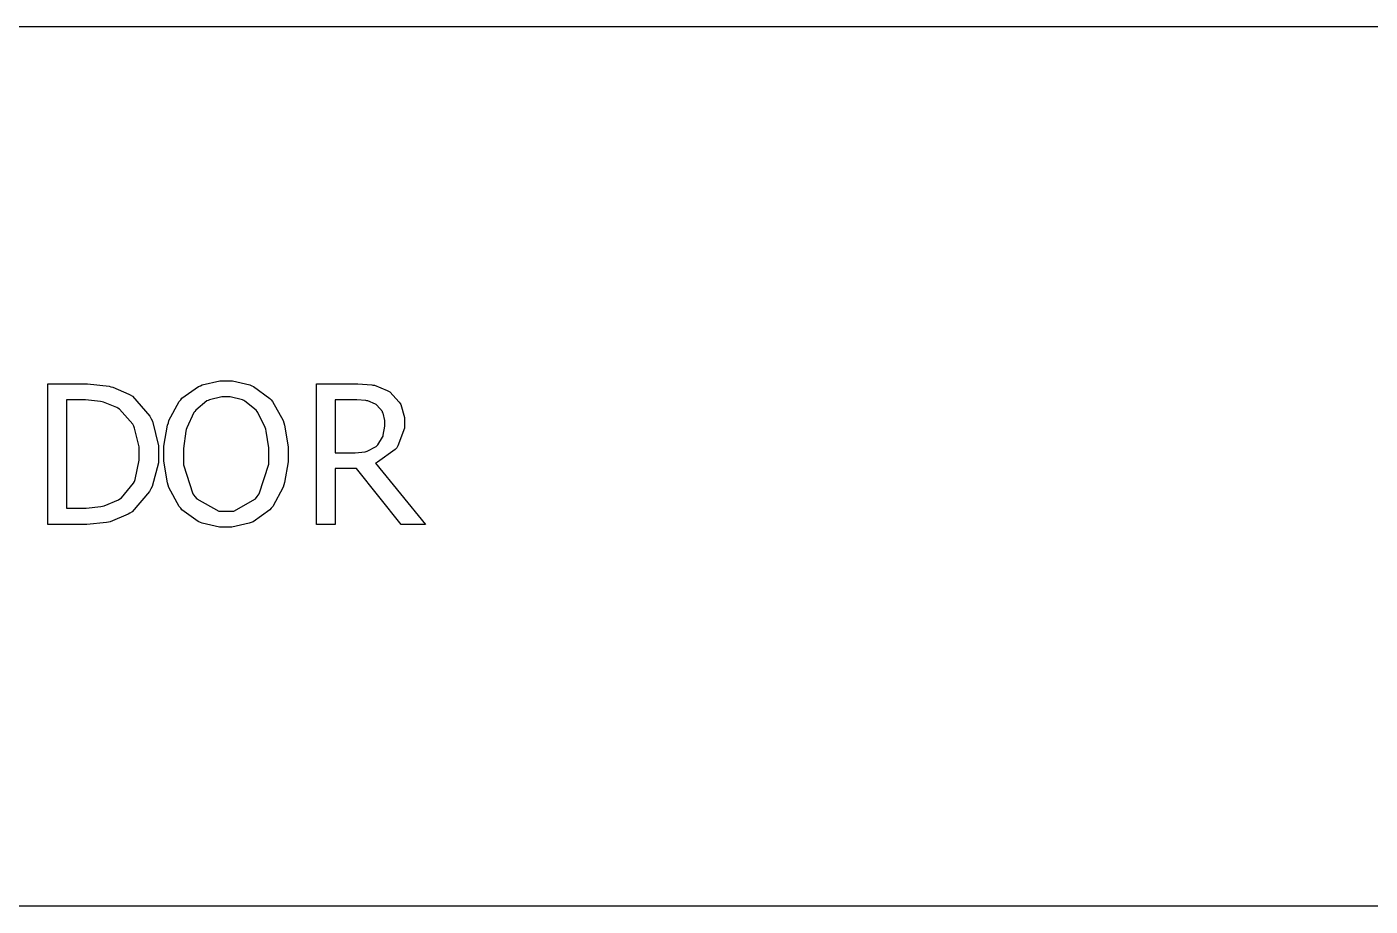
# Model space of a CAD drawing. Header units: millimetres. Extents: x 1974 to 2560, y 1429 to 1567.
# Drawn here: x 2503.157 to 2504.771, y 1521.395 to 1522.451 of the extents above; entities that cross this region are included whole.
import ezdxf

# ---------------------------------------------------------------- set-up
doc = ezdxf.new("R2010")
doc.units = ezdxf.units.MM
doc.layers.add('TEXTO', color=4, linetype='Continuous')

msp = doc.modelspace()

# ---------------------------------------------------------------- linework, layer by layer
at = {"layer": 'TEXTO', "color": 0}
for p, q in [((2507.7976, 1522.4505), (2478.9131, 1522.4505)), ((2503.1819, 1521.853), (2503.1819, 1522.0219)), ((2503.1819, 1522.0219), (2503.2204, 1522.0219)), ((2503.2204, 1522.0219), (2503.2296, 1522.0219)), ((2503.2296, 1522.0219), (2503.2554, 1522.019)), ((2503.2554, 1522.019), (2503.2577, 1522.0184)), ((2503.2577, 1522.0184), (2503.2598, 1522.0178)), ((2503.3431, 1522.0045), (2503.3629, 1522.0186)), ((2503.3629, 1522.0186), (2503.3652, 1522.0196)), ((2503.3652, 1522.0196), (2503.3674, 1522.0207)), ((2503.3674, 1522.0207), (2503.3887, 1522.0255)), ((2503.3887, 1522.0255), (2503.396, 1522.0255)), ((2503.396, 1522.0255), (2503.4037, 1522.0255)), ((2503.4037, 1522.0255), (2503.4245, 1522.0205)), ((2503.4245, 1522.0205), (2503.427, 1522.0195)), ((2503.427, 1522.0195), (2503.4292, 1522.0185)), ((2503.4292, 1522.0185), (2503.4487, 1522.0043)), ((2503.5048, 1521.853), (2503.5048, 1522.0219)), ((2503.5048, 1522.0219), (2503.5485, 1522.0219)), ((2503.5485, 1522.0219), (2503.5544, 1522.0219)), ((2503.5544, 1522.0219), (2503.5711, 1522.0207)), ((2503.5711, 1522.0207), (2503.5726, 1522.0204)), ((2503.5726, 1522.0204), (2503.5743, 1522.0202)), ((2503.5743, 1522.0202), (2503.5897, 1522.014)), ((2503.2216, 1522.0027), (2503.2042, 1522.0027)), ((2503.2042, 1522.0027), (2503.2042, 1521.8723)), ((2503.2273, 1522.0027), (2503.2216, 1522.0027)), ((2503.2452, 1522.0007), (2503.2273, 1522.0027)), ((2503.2598, 1522.0178), (2503.2793, 1522.0096)), ((2503.2793, 1522.0096), (2503.2808, 1522.0086)), ((2503.2808, 1522.0086), (2503.2835, 1522.0068)), ((2503.2835, 1522.0068), (2503.3045, 1521.9829)), ((2503.3398, 1522.0007), (2503.3416, 1522.0025)), ((2503.3416, 1522.0025), (2503.3431, 1522.0045)), ((2503.3761, 1522.0026), (2503.3746, 1522.0018)), ((2503.3908, 1522.0061), (2503.3761, 1522.0026)), ((2503.396, 1522.0061), (2503.3908, 1522.0061)), ((2503.4009, 1522.0061), (2503.396, 1522.0061)), ((2503.4158, 1522.0025), (2503.4009, 1522.0061)), ((2503.4173, 1522.0017), (2503.4158, 1522.0025)), ((2503.4487, 1522.0043), (2503.4503, 1522.0025)), ((2503.4503, 1522.0025), (2503.4518, 1522.0007)), ((2503.4503, 1522.0025), (2503.4503, 1522.0025)), ((2503.5495, 1522.0027), (2503.5271, 1522.0027)), ((2503.5271, 1522.0027), (2503.5271, 1521.9389)), ((2503.5532, 1522.0027), (2503.5495, 1522.0027)), ((2503.5641, 1522.0017), (2503.5532, 1522.0027)), ((2503.5897, 1522.014), (2503.5914, 1522.013)), ((2503.5914, 1522.013), (2503.5927, 1522.0121)), ((2503.5927, 1522.0121), (2503.6043, 1521.9999)), ((2503.247, 1522.0002), (2503.2452, 1522.0007)), ((2503.2487, 1521.9999), (2503.247, 1522.0002)), ((2503.2646, 1521.9933), (2503.2487, 1521.9999)), ((2503.2661, 1521.9924), (2503.2646, 1521.9933)), ((2503.2681, 1521.9912), (2503.2661, 1521.9924)), ((2503.284, 1521.9733), (2503.2681, 1521.9912)), ((2503.3274, 1521.9776), (2503.3398, 1522.0007)), ((2503.3572, 1521.9872), (2503.3488, 1521.9691)), ((2503.3585, 1521.9886), (2503.3572, 1521.9872)), ((2503.3597, 1521.9902), (2503.3585, 1521.9886)), ((2503.3731, 1522.0012), (2503.3597, 1521.9902)), ((2503.3746, 1522.0018), (2503.3731, 1522.0012)), ((2503.4188, 1522.001), (2503.4173, 1522.0017)), ((2503.4323, 1521.9901), (2503.4188, 1522.001)), ((2503.4334, 1521.9886), (2503.4323, 1521.9901)), ((2503.4344, 1521.9873), (2503.4334, 1521.9886)), ((2503.4429, 1521.9693), (2503.4344, 1521.9873)), ((2503.4518, 1522.0007), (2503.4645, 1521.9778)), ((2503.5654, 1522.0014), (2503.5641, 1522.0017)), ((2503.5664, 1522.0012), (2503.5654, 1522.0014)), ((2503.5755, 1521.9974), (2503.5664, 1522.0012)), ((2503.5763, 1521.9969), (2503.5755, 1521.9974)), ((2503.5773, 1521.9963), (2503.5763, 1521.9969)), ((2503.584, 1521.9884), (2503.5773, 1521.9963)), ((2503.5842, 1521.9874), (2503.584, 1521.9884)), ((2503.5847, 1521.9866), (2503.5842, 1521.9874)), ((2503.587, 1521.9776), (2503.5847, 1521.9866)), ((2503.6043, 1521.9999), (2503.6054, 1521.9983)), ((2503.6054, 1521.9983), (2503.6061, 1521.9969)), ((2503.6061, 1521.9969), (2503.6106, 1521.9814)), ((2503.2852, 1521.971), (2503.284, 1521.9733)), ((2503.2862, 1521.9687), (2503.2852, 1521.971)), ((2503.3045, 1521.9829), (2503.3061, 1521.9799)), ((2503.3061, 1521.9799), (2503.3076, 1521.977)), ((2503.3076, 1521.977), (2503.315, 1521.9473)), ((2503.3212, 1521.9468), (2503.3257, 1521.9722)), ((2503.3257, 1521.9722), (2503.3267, 1521.9748)), ((2503.3267, 1521.9748), (2503.3274, 1521.9776)), ((2503.4645, 1521.9778), (2503.4655, 1521.975)), ((2503.4655, 1521.975), (2503.4663, 1521.9722)), ((2503.4663, 1521.9722), (2503.4708, 1521.9461)), ((2503.585, 1521.9601), (2503.587, 1521.9709)), ((2503.587, 1521.9744), (2503.587, 1521.9776)), ((2503.587, 1521.9709), (2503.587, 1521.9744)), ((2503.587, 1521.9744), (2503.587, 1521.9744)), ((2503.6106, 1521.9814), (2503.6106, 1521.9761)), ((2503.6106, 1521.9761), (2503.6106, 1521.9684)), ((2503.2917, 1521.946), (2503.2862, 1521.9687)), ((2503.3476, 1521.9648), (2503.3448, 1521.9443)), ((2503.3483, 1521.9669), (2503.3476, 1521.9648)), ((2503.3488, 1521.9691), (2503.3483, 1521.9669)), ((2503.4437, 1521.9672), (2503.4429, 1521.9693)), ((2503.4442, 1521.965), (2503.4437, 1521.9672)), ((2503.4474, 1521.9448), (2503.4442, 1521.965)), ((2503.5783, 1521.9485), (2503.5842, 1521.9579)), ((2503.5842, 1521.9579), (2503.5847, 1521.9589)), ((2503.5847, 1521.9589), (2503.585, 1521.9601)), ((2503.6106, 1521.9684), (2503.6026, 1521.9472)), ((2503.2917, 1521.9377), (2503.2917, 1521.946)), ((2503.2917, 1521.93), (2503.2917, 1521.9377)), ((2503.2917, 1521.9377), (2503.2917, 1521.9377)), ((2503.315, 1521.9473), (2503.315, 1521.9373)), ((2503.3212, 1521.9374), (2503.3212, 1521.9468)), ((2503.3448, 1521.9443), (2503.3448, 1521.9374)), ((2503.4474, 1521.9374), (2503.4474, 1521.9448)), ((2503.4708, 1521.9461), (2503.4708, 1521.9374)), ((2503.5271, 1521.9389), (2503.547, 1521.9389)), ((2503.547, 1521.9389), (2503.5512, 1521.9389)), ((2503.5512, 1521.9389), (2503.5631, 1521.9403)), ((2503.5631, 1521.9403), (2503.5644, 1521.9406)), ((2503.5644, 1521.9406), (2503.5656, 1521.9409)), ((2503.5656, 1521.9409), (2503.5765, 1521.9467)), ((2503.5765, 1521.9467), (2503.5775, 1521.9476)), ((2503.5775, 1521.9476), (2503.5783, 1521.9485)), ((2503.5994, 1521.943), (2503.5781, 1521.9276)), ((2503.6011, 1521.9451), (2503.5994, 1521.943)), ((2503.6026, 1521.9472), (2503.6011, 1521.9451)), ((2503.2867, 1521.907), (2503.2917, 1521.93)), ((2503.315, 1521.9269), (2503.3073, 1521.8987)), ((2503.315, 1521.9373), (2503.315, 1521.9269)), ((2503.315, 1521.9373), (2503.315, 1521.9373)), ((2503.3212, 1521.9289), (2503.3212, 1521.9374)), ((2503.3257, 1521.9031), (2503.3212, 1521.9289)), ((2503.3448, 1521.9374), (2503.3448, 1521.9247)), ((2503.3448, 1521.9247), (2503.3562, 1521.8896)), ((2503.4357, 1521.8896), (2503.4474, 1521.9255)), ((2503.4474, 1521.9255), (2503.4474, 1521.9374)), ((2503.4474, 1521.9374), (2503.4474, 1521.9374)), ((2503.4708, 1521.9282), (2503.4663, 1521.9032)), ((2503.4708, 1521.9374), (2503.4708, 1521.9282)), ((2503.5781, 1521.9276), (2503.5755, 1521.9265)), ((2503.5755, 1521.9265), (2503.6356, 1521.853)), ((2503.5755, 1521.9265), (2503.5755, 1521.9265)), ((2503.286, 1521.9047), (2503.2867, 1521.907)), ((2503.5529, 1521.9202), (2503.5271, 1521.9202)), ((2503.5271, 1521.9202), (2503.5271, 1521.853)), ((2503.6064, 1521.853), (2503.5529, 1521.9202)), ((2503.2703, 1521.8849), (2503.2847, 1521.9026)), ((2503.3041, 1521.8925), (2503.2832, 1521.8682)), ((2503.2847, 1521.9026), (2503.286, 1521.9047)), ((2503.3058, 1521.8956), (2503.3041, 1521.8925)), ((2503.3073, 1521.8987), (2503.3058, 1521.8956)), ((2503.3264, 1521.9003), (2503.3257, 1521.9031)), ((2503.3274, 1521.8975), (2503.3264, 1521.9003)), ((2503.3398, 1521.8744), (2503.3274, 1521.8975)), ((2503.3562, 1521.8896), (2503.3585, 1521.8866)), ((2503.4334, 1521.8866), (2503.4357, 1521.8896)), ((2503.4645, 1521.8976), (2503.4521, 1521.8744)), ((2503.4655, 1521.9004), (2503.4645, 1521.8976)), ((2503.4663, 1521.9032), (2503.4655, 1521.9004)), ((2503.2281, 1521.8723), (2503.2457, 1521.8744)), ((2503.2457, 1521.8744), (2503.2477, 1521.8747)), ((2503.2477, 1521.8747), (2503.2494, 1521.8751)), ((2503.2494, 1521.8751), (2503.2668, 1521.8825)), ((2503.2668, 1521.8825), (2503.2683, 1521.8835)), ((2503.2683, 1521.8835), (2503.2703, 1521.8849)), ((2503.3416, 1521.8725), (2503.3398, 1521.8744)), ((2503.3585, 1521.8866), (2503.3609, 1521.8837)), ((2503.3609, 1521.8837), (2503.3873, 1521.869)), ((2503.4054, 1521.869), (2503.4313, 1521.8837)), ((2503.4313, 1521.8837), (2503.4334, 1521.8866)), ((2503.4521, 1521.8744), (2503.4503, 1521.8725)), ((2503.2042, 1521.8723), (2503.2216, 1521.8723)), ((2503.2216, 1521.8723), (2503.2281, 1521.8723)), ((2503.2785, 1521.8652), (2503.2567, 1521.8562)), ((2503.2805, 1521.8665), (2503.2785, 1521.8652)), ((2503.2832, 1521.8682), (2503.2805, 1521.8665)), ((2503.3431, 1521.8706), (2503.3416, 1521.8725)), ((2503.3627, 1521.8563), (2503.3431, 1521.8706)), ((2503.3873, 1521.869), (2503.396, 1521.869)), ((2503.396, 1521.869), (2503.4054, 1521.869)), ((2503.4487, 1521.8706), (2503.4285, 1521.8561)), ((2503.4503, 1521.8725), (2503.4487, 1521.8706)), ((2503.2209, 1521.853), (2503.1819, 1521.853)), ((2503.2286, 1521.853), (2503.2209, 1521.853)), ((2503.2525, 1521.8554), (2503.2286, 1521.853)), ((2503.2546, 1521.8557), (2503.2525, 1521.8554)), ((2503.2567, 1521.8562), (2503.2546, 1521.8557)), ((2503.3652, 1521.8554), (2503.3627, 1521.8563)), ((2503.3674, 1521.8544), (2503.3652, 1521.8554)), ((2503.3883, 1521.8495), (2503.3674, 1521.8544)), ((2503.396, 1521.8495), (2503.3883, 1521.8495)), ((2503.4029, 1521.8495), (2503.396, 1521.8495)), ((2503.424, 1521.8543), (2503.4029, 1521.8495)), ((2503.4263, 1521.8552), (2503.424, 1521.8543)), ((2503.4285, 1521.8561), (2503.4263, 1521.8552)), ((2503.5271, 1521.853), (2503.5048, 1521.853)), ((2503.6356, 1521.853), (2503.6064, 1521.853)), ((2507.7976, 1521.3945), (2478.9131, 1521.3945))]:
    msp.add_line(p, q, dxfattribs=at)

doc.saveas('drawing.dxf')
